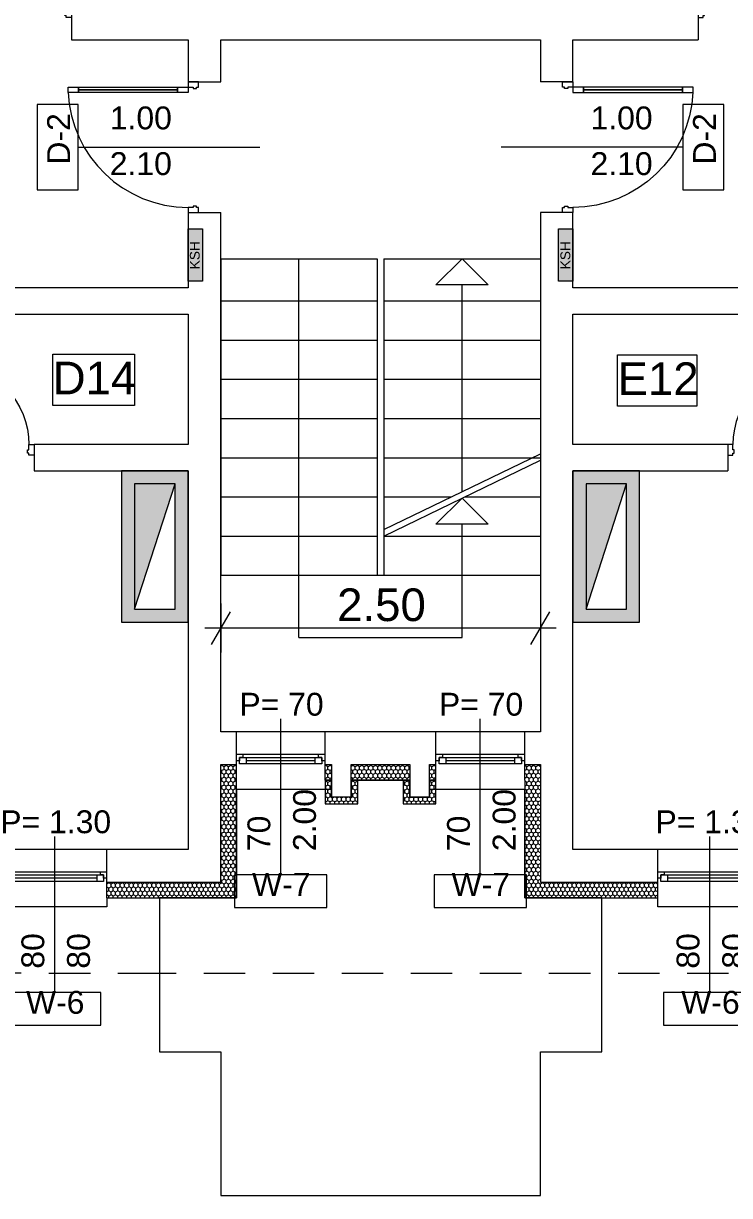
# Model space of a CAD drawing. Header units: feet. Extents: x 2796058 to 2855058, y -67651 to -26651.
# Drawn here: x 2824656 to 2830068, y -51609 to -42634 of the extents above; entities that cross this region are included whole.
import ezdxf
from ezdxf.enums import TextEntityAlignment as Align

# ---------------------------------------------------------------- set-up
doc = ezdxf.new("R2010")
doc.units = ezdxf.units.FT
doc.header["$MEASUREMENT"] = 0
doc.linetypes.add('Long Dashed', pattern=[529.166651, 317.499995, -211.666656])
for name, color, linetype in [('0_muret e jashtme', 7, 'Continuous'), ('Dimensioning - General', 7, 'Continuous'), ('Shell - Roof', 7, 'Continuous')]:
    doc.layers.add(name, color=color, linetype=linetype)
for name, color, linetype, lineweight in [('0_muret e jashtme_Pen_No__1', 7, 'Continuous', 0), ('ARCHICAD Door Markers_Pen_No__60', 230, 'Continuous', 0), ('ARCHICAD Doors_Pen_No__1', 7, 'Continuous', 0), ('ARCHICAD Doors_Pen_No__60', 230, 'Continuous', 0), ('ARCHICAD Window Markers_Pen_No__20', 1, 'Continuous', 0), ('ARCHICAD Windows_Pen_No__20', 1, 'Continuous', 0), ('Dimensioning - General_Pen_No__1', 7, 'Continuous', 0), ('Shell - Roof_Pen_No__1', 7, 'Continuous', 0), ('Shell - Roof_Pen_No__21', 7, 'Continuous', 0), ('Structural - Bearing_Pen_No__1', 7, 'Continuous', 0), ('Text blocks_Pen_No__1', 7, 'Continuous', 0), ('Text blocks_Pen_No__2', 8, 'Continuous', 0)]:
    doc.layers.add(name, color=color, linetype=linetype, lineweight=lineweight)
for name, color, linetype, lineweight, true_color in [('0_muret e jashtme_Pen_No__14', 7, 'Continuous', 0, 0xbd8b17), ('Structural - Bearing_Pen_No__65', 7, 'Continuous', 0, 0x80c2ff), ('Structural - Bearing_Pen_No__82', 7, 'Continuous', 0, 0xaaaaaa)]:
    doc.layers.add(name, color=color, linetype=linetype, lineweight=lineweight, true_color=true_color)
doc.styles.add('GENERATED_STYLE_1', font='arial.ttf')
doc.dimstyles.new('GENERATED_STYLE__2', dxfattribs={"dimtxt": 250, "dimasz": 190, "dimexe": 0.18, "dimexo": 3, "dimgap": 0.09, "dimtad": 1, "dimtih": 1, "dimtoh": 1, "dimlfac": 0.001, "dimzin": 0, "dimdsep": 46, "dimtxsty": 'GENERATED_STYLE_1', "dimblk": 'ARROWHEAD_2', "dimblk1": 'ARROWHEAD_2', "dimblk2": 'ARROWHEAD_2', "dimcen": 0.09, "dimclrd": 7, "dimclre": 7, "dimclrt": 7, "dimadec": 0, "dimazin": 0, "dimtfac": 1, "dimtdec": 4, "dimtmove": 0, "dimatfit": 3, "dimfxl": 1, "dimtolj": 1, "dimtzin": 0, "dimarcsym": 0})
pattern_1 = [(90, (2247653.822, -76424.967), (-34.6410162, 0), [20, -40]), (90, (2247636.502, -76394.967), (-34.6410162, 0), [20, -40]), (150, (2247653.822, -76404.967), (17.320508, 30), [20, -40]), (150, (2247619.18, -76404.967), (17.320508, 30), [20, -40]), (210, (2247653.822, -76424.967), (-17.320508, 30), [20, -40]), (210, (2247619.18, -76424.967), (-17.320508, 30), [20, -40])]

# ---------------------------------------------------------------- blocks, each defined once
blk = doc.blocks.new('Window 22')
at = {"layer": 'ARCHICAD Windows_Pen_No__20', "color": 1, "linetype": 'Continuous', "lineweight": 0}
for p, q in [((-400, 150), (-400, 220)), ((-400, 220), (400, 220)), ((400, 220), (400, 150)), ((-400, 150), (-400, 30)), ((400, 150), (400, 30)), ((-400, 30), (-400, 0)), ((-400, 0), (-375, 0)), ((-400, 0), (-400, -50)), ((-400, 0), (-400, -50)), ((-375, 25), (-325, 25)), ((-375, -25), (-375, 25)), ((-375, 0), (-375, -25)), ((-325, 25), (325, 25)), ((-325, 25), (-325, -25)), ((-325, 25), (325, 25)), ((-325, 0), (325, 0)), ((325, -25), (325, 25)), ((325, 25), (375, 25)), ((375, 25), (375, -25)), ((375, -25), (375, 0)), ((375, 0), (400, 0)), ((400, 30), (400, 0)), ((400, 0), (400, -50)), ((400, 0), (400, -50)), ((-350, -50), (-400, -50)), ((-400, -50), (-400, -220)), ((-375, -25), (-350, -25)), ((-325, -25), (-375, -25)), ((-350, -25), (-350, -50)), ((350, -50), (-350, -50)), ((325, -25), (-325, -25)), ((375, -25), (325, -25)), ((350, -50), (350, -25)), ((350, -25), (375, -25)), ((400, -50), (350, -50)), ((400, -50), (400, -220)), ((-400, -220), (400, -220))]:
    blk.add_line(p, q, dxfattribs=at)
blk = doc.blocks.new('W Marker 22')
at = {"layer": 'ARCHICAD Window Markers_Pen_No__20', "color": 1, "linetype": 'Continuous', "lineweight": 0}
for p, q in [((354.4, 975), (-354.4, 975)), ((-354.4, 975), (-354.4, 725)), ((354.4, 725), (354.4, 975)), ((-354.4, 725), (354.4, 725)), ((0, 725), (0, -470))]:
    blk.add_line(p, q, dxfattribs=at)
at = {"layer": 'ARCHICAD Window Markers_Pen_No__20', "color": 1, "lineweight": 0, "style": 'GENERATED_STYLE_1'}
for tag, rotation, p in [('AC_MarkerText_1', 180, (220, 1054.6)), ('AC_MarkerText_2_0', 270, (-322.5, 657.1)), ('AC_MarkerText_2_1', 270, (27.5, 657.1)), ('AC_MarkerText_4', 180, (416.8, -328))]:
    blk.add_attdef(tag, text='', height=175, rotation=rotation, dxfattribs=at).set_placement(p, align=Align.BOTTOM_LEFT)
blk = doc.blocks.new('Wall_7', base_point=(2834918.2, -48958.5))
at = {"layer": '0_muret e jashtme_Pen_No__14', "linetype": 'Continuous', "lineweight": 0, "true_color": 0xbd8b17}
h = blk.add_hatch(dxfattribs=at)
h.set_pattern_fill('STYROFOAM_SM_INSULATION', color=42, style=0, pattern_type=2)
h.set_pattern_definition(pattern_1)
h.paths.add_polyline_path([(2828618.2, -49208.5), (2828498.2, -49328.5), (2829517.4, -49328.5), (2829517.4, -49208.5)])
at = {"layer": '0_muret e jashtme_Pen_No__1', "color": 7, "linetype": 'Continuous', "lineweight": 0}
for p, q in [((2829517.4, -49128.5), (2829517.4, -48958.5)), ((2829517.4, -49178.5), (2829517.4, -49128.5)), ((2829517.4, -49208.5), (2829517.4, -49178.5)), ((2828618.2, -49208.5), (2829517.4, -49208.5)), ((2829517.4, -49328.5), (2829517.4, -49208.5))]:
    blk.add_line(p, q, dxfattribs=at)
at = {"layer": '0_muret e jashtme_Pen_No__1', "color": 7, "linetype": 'Continuous', "lineweight": 0, "flags": 128}
for points in [[(2829517.4, -48958.5), (2828868.2, -48958.5)], [(2828498.2, -49328.5), (2829517.4, -49328.5)]]:
    blk.add_lwpolyline(points, dxfattribs=at)
at = {"layer": 'ARCHICAD Window Markers_Pen_No__20', "color": 1, "linetype": 'Continuous', "lineweight": 0}
ref = blk.add_blockref('W Marker 22', (2829917.4, -49328.5), dxfattribs=dict(at, rotation=180))
ref.add_attrib('AC_MarkerText_1', 'W-6', dxfattribs={"color": 1, "lineweight": 0, "height": 175, "rotation": 360, "style": 'GENERATED_STYLE_1'}).set_placement((2829697.4, -50268.9), align=Align.BOTTOM_LEFT)
ref.add_attrib('AC_MarkerText_2', '80', dxfattribs={"color": 1, "lineweight": 0, "height": 175, "rotation": 90, "style": 'GENERATED_STYLE_1'}).set_placement((2830239.9, -49871.4), align=Align.BOTTOM_LEFT)
ref.add_attrib('AC_MarkerText_2_1', '80', dxfattribs={"color": 1, "lineweight": 0, "height": 175, "rotation": 90, "style": 'GENERATED_STYLE_1'}).set_placement((2829889.9, -49871.4), align=Align.BOTTOM_LEFT)
ref.add_attrib('AC_MarkerText_4', 'P= 1.30', dxfattribs={"color": 1, "lineweight": 0, "height": 175, "rotation": 360, "style": 'GENERATED_STYLE_1'}).set_placement((2829500.6, -48886.5), align=Align.BOTTOM_LEFT)
at = {"layer": 'ARCHICAD Windows_Pen_No__20', "color": 1, "linetype": 'Continuous', "lineweight": 0, "zscale": 1000, "rotation": 180}
blk.add_blockref('Window 22', (2829917.4, -49178.5), dxfattribs=at)
blk = doc.blocks.new('Storefront 22')
at = {"layer": 'ARCHICAD Doors_Pen_No__1', "color": 7, "linetype": 'Continuous', "lineweight": 0}
for p, q in [((370, 740), (370, 820)), ((370, 820), (410, 820)), ((410, 820), (410, 740)), ((370, 740), (390, 740)), ((370, 80), (370, 740)), ((410, 740), (370, 740)), ((390, 740), (410, 740)), ((390, 80), (390, 740)), ((390, 740), (390, 80)), ((390, 740), (390, 80)), ((410, 740), (410, 80)), ((-450, 0), (-450, -80)), ((-410, 0), (-450, 0)), ((-450, 0), (-450, -80)), ((-450, 0), (-450, -80)), ((-410, -40), (-410, 0)), ((390, 80), (370, 80)), ((370, 0), (370, 80)), ((370, 80), (410, 80)), ((410, 0), (370, 0)), ((410, 80), (390, 80)), ((410, 80), (410, 0)), ((410, 0), (410, -40)), ((450, 0), (410, 0)), ((450, -80), (450, 0)), ((450, 0), (450, -80)), ((450, 0), (450, -80)), ((-450, -80), (-410, -80)), ((-450, -80), (-450, -250)), ((-400, -40), (-410, -40)), ((-410, -80), (-410, -65.4)), ((-410, -65.4), (-400, -65.4)), ((-400, -65.4), (-400, -40)), ((410, -40), (400, -40)), ((400, -40), (400, -65.4)), ((400, -65.4), (410, -65.4)), ((410, -65.4), (410, -80)), ((410, -80), (450, -80)), ((450, -80), (450, -250))]:
    blk.add_line(p, q, dxfattribs=at)
blk.add_arc((410, 0), 820, 92.79603, 180, dxfattribs=at)
blk = doc.blocks.new('Wall_11', base_point=(2834918.2, -42508.5))
at = {"layer": '0_muret e jashtme_Pen_No__1', "color": 7, "linetype": 'Continuous', "lineweight": 0}
for p, q in [((2825024, -42588.5), (2825024, -42758.5)), ((2829827, -42588.5), (2829827, -42758.5))]:
    blk.add_line(p, q, dxfattribs=at)
at = {"layer": '0_muret e jashtme_Pen_No__1', "color": 7, "linetype": 'Continuous', "lineweight": 0, "flags": 128}
for points in [[(2825024, -42758.5), (2825918.2, -42758.5)], [(2826168.2, -42758.5), (2828618.2, -42758.5)], [(2828868.2, -42758.5), (2829827, -42758.5)]]:
    blk.add_lwpolyline(points, dxfattribs=at)
at = {"layer": 'ARCHICAD Doors_Pen_No__1', "color": 7, "linetype": 'Continuous', "lineweight": 0, "xscale": -1, "zscale": 1000}
blk.add_blockref('Storefront 22', (2824574, -42508.5), dxfattribs=at)
at = {"layer": 'ARCHICAD Doors_Pen_No__1', "color": 7, "linetype": 'Continuous', "lineweight": 0, "zscale": 1000}
blk.add_blockref('Storefront 22', (2830277, -42508.5), dxfattribs=at)
blk = doc.blocks.new('Window 22_5')
at = {"layer": 'ARCHICAD Windows_Pen_No__20', "color": 1, "linetype": 'Continuous', "lineweight": 0}
for p, q in [((-340.4, 150), (-340.4, 220)), ((-340.4, 220), (340.4, 220)), ((340.4, 220), (340.4, 150)), ((-340.4, 150), (-340.4, 30)), ((340.4, 150), (340.4, 30)), ((-340.4, 30), (-340.4, 0)), ((-340.4, 0), (-315.4, 0)), ((-340.4, 0), (-340.4, -50)), ((-340.4, 0), (-340.4, -50)), ((-315.4, 25), (-265.4, 25)), ((-315.4, -25), (-315.4, 25)), ((-315.4, 0), (-315.4, -25)), ((-265.4, 25), (265.4, 25)), ((-265.4, 25), (-265.4, -25)), ((-265.4, 25), (265.4, 25)), ((-265.4, 0), (265.4, 0)), ((265.4, -25), (265.4, 25)), ((265.4, 25), (315.4, 25)), ((315.4, 25), (315.4, -25)), ((315.4, -25), (315.4, 0)), ((315.4, 0), (340.4, 0)), ((340.4, 30), (340.4, 0)), ((340.4, 0), (340.4, -50)), ((340.4, 0), (340.4, -50)), ((-290.4, -50), (-340.4, -50)), ((-340.4, -50), (-340.4, -220)), ((-315.4, -25), (-290.4, -25)), ((-265.4, -25), (-315.4, -25)), ((-290.4, -25), (-290.4, -50)), ((290.4, -50), (-290.4, -50)), ((265.4, -25), (-265.4, -25)), ((315.4, -25), (265.4, -25)), ((290.4, -50), (290.4, -25)), ((290.4, -25), (315.4, -25)), ((340.4, -50), (290.4, -50)), ((340.4, -50), (340.4, -220)), ((-340.4, -220), (340.4, -220))]:
    blk.add_line(p, q, dxfattribs=at)
blk = doc.blocks.new('W Marker 22_2')
at = {"layer": 'ARCHICAD Window Markers_Pen_No__20', "color": 1, "linetype": 'Continuous', "lineweight": 0}
for p, q in [((0, -1095), (0, 100)), ((-354.4, -1095), (-354.4, -1345)), ((354.4, -1095), (-354.4, -1095)), ((354.4, -1345), (354.4, -1095)), ((-354.4, -1345), (354.4, -1345))]:
    blk.add_line(p, q, dxfattribs=at)
at = {"layer": 'ARCHICAD Window Markers_Pen_No__20', "color": 1, "lineweight": 0, "style": 'GENERATED_STYLE_1'}
for tag, p in [('AC_MarkerText_2_1', (-27.5, -912.9)), ('AC_MarkerText_2_0', (322.5, -912.9))]:
    blk.add_attdef(tag, text='', height=175, rotation=90, dxfattribs=at).set_placement(p, align=Align.BOTTOM_LEFT)
for tag, p in [('AC_MarkerText_4', (-416.8, 72)), ('AC_MarkerText_1', (-220, -1310.4))]:
    blk.add_attdef(tag, text='', height=175, dxfattribs=at).set_placement(p, align=Align.BOTTOM_LEFT)
blk = doc.blocks.new('Window 22_6')
at = {"layer": 'ARCHICAD Windows_Pen_No__20', "color": 1, "linetype": 'Continuous', "lineweight": 0}
for p, q in [((-340, 150), (-340, 220)), ((-340, 220), (340, 220)), ((340, 220), (340, 150)), ((-340, 150), (-340, 30)), ((340, 150), (340, 30)), ((-340, 30), (-340, 0)), ((-340, 0), (-315, 0)), ((-340, 0), (-340, -50)), ((-340, 0), (-340, -50)), ((-315, 25), (-265, 25)), ((-315, -25), (-315, 25)), ((-315, 0), (-315, -25)), ((-265, 25), (265, 25)), ((-265, 25), (-265, -25)), ((-265, 25), (265, 25)), ((-265, 0), (265, 0)), ((265, -25), (265, 25)), ((265, 25), (315, 25)), ((315, 25), (315, -25)), ((315, -25), (315, 0)), ((315, 0), (340, 0)), ((340, 30), (340, 0)), ((340, 0), (340, -50)), ((340, 0), (340, -50)), ((-290, -50), (-340, -50)), ((-340, -50), (-340, -220)), ((-315, -25), (-290, -25)), ((-265, -25), (-315, -25)), ((-290, -25), (-290, -50)), ((290, -50), (-290, -50)), ((265, -25), (-265, -25)), ((315, -25), (265, -25)), ((290, -50), (290, -25)), ((290, -25), (315, -25)), ((340, -50), (290, -50)), ((340, -50), (340, -220)), ((-340, -220), (340, -220))]:
    blk.add_line(p, q, dxfattribs=at)
blk = doc.blocks.new('Wall_12', base_point=(2825918.2, -48058.5))
at = {"layer": '0_muret e jashtme_Pen_No__14', "linetype": 'Continuous', "lineweight": 0, "true_color": 0xbd8b17}
h = blk.add_hatch(dxfattribs=at)
h.set_pattern_fill('STYROFOAM_SM_INSULATION', color=42, style=0, pattern_type=2)
h.set_pattern_definition(pattern_1)
h.paths.add_polyline_path([(2826168.2, -48308.5), (2826288.2, -48428.5), (2826288.2, -48308.5)])
h = blk.add_hatch(dxfattribs=at)
h.set_pattern_fill('STYROFOAM_SM_INSULATION', color=42, style=0, pattern_type=2)
h.set_pattern_definition(pattern_1)
h.paths.add_polyline_path([(2826968.2, -48308.5), (2826968.2, -48428.5), (2827018.2, -48428.5), (2827018.2, -48308.5)])
h = blk.add_hatch(dxfattribs=at)
h.set_pattern_fill('STYROFOAM_SM_INSULATION', color=42, style=0, pattern_type=2)
h.set_pattern_definition(pattern_1)
h.paths.add_polyline_path([(2827617.3, -48308.5), (2827168.2, -48308.5), (2827168.2, -48428.5), (2827617.3, -48428.5)])
h = blk.add_hatch(dxfattribs=at)
h.set_pattern_fill('STYROFOAM_SM_INSULATION', color=42, style=0, pattern_type=2)
h.set_pattern_definition(pattern_1)
h.paths.add_polyline_path([(2827817.3, -48308.5), (2827767.3, -48308.5), (2827767.3, -48428.5), (2827817.3, -48428.5)])
h = blk.add_hatch(dxfattribs=at)
h.set_pattern_fill('STYROFOAM_SM_INSULATION', color=42, style=0, pattern_type=2)
h.set_pattern_definition(pattern_1)
h.paths.add_polyline_path([(2828618.2, -48308.5), (2828498.2, -48308.5), (2828498.2, -48428.5)])
at = {"layer": '0_muret e jashtme_Pen_No__1', "color": 7, "linetype": 'Continuous', "lineweight": 0}
for p, q in [((2826288.2, -48228.5), (2826288.2, -48058.5)), ((2826968.2, -48228.5), (2826968.2, -48058.5)), ((2827817.3, -48228.5), (2827817.3, -48058.5)), ((2828498.2, -48228.5), (2828498.2, -48058.5)), ((2826288.2, -48278.5), (2826288.2, -48228.5)), ((2826288.2, -48308.5), (2826288.2, -48278.5)), ((2826968.2, -48278.5), (2826968.2, -48228.5)), ((2826968.2, -48308.5), (2826968.2, -48278.5)), ((2827817.3, -48278.5), (2827817.3, -48228.5)), ((2827817.3, -48308.5), (2827817.3, -48278.5)), ((2828498.2, -48278.5), (2828498.2, -48228.5)), ((2828498.2, -48308.5), (2828498.2, -48278.5)), ((2826168.2, -48308.5), (2826288.2, -48308.5)), ((2826288.2, -48428.5), (2826288.2, -48308.5)), ((2826968.2, -48308.5), (2827018.2, -48308.5)), ((2826968.2, -48428.5), (2826968.2, -48308.5)), ((2827018.2, -48308.5), (2827018.2, -48428.5)), ((2827168.2, -48428.5), (2827168.2, -48308.5)), ((2827168.2, -48308.5), (2827617.3, -48308.5)), ((2827617.3, -48308.5), (2827617.3, -48428.5)), ((2827767.3, -48428.5), (2827767.3, -48308.5)), ((2827767.3, -48308.5), (2827817.3, -48308.5)), ((2827817.3, -48428.5), (2827817.3, -48308.5)), ((2828498.2, -48308.5), (2828618.2, -48308.5)), ((2828498.2, -48428.5), (2828498.2, -48308.5))]:
    blk.add_line(p, q, dxfattribs=at)
at = {"layer": '0_muret e jashtme_Pen_No__1', "color": 7, "linetype": 'Continuous', "lineweight": 0, "flags": 128}
for points in [[(2826288.2, -48058.5), (2826168.2, -48058.5)], [(2827817.3, -48058.5), (2826968.2, -48058.5)], [(2828618.2, -48058.5), (2828498.2, -48058.5)], [(2826968.2, -48428.5), (2827018.2, -48428.5)], [(2827168.2, -48428.5), (2827617.3, -48428.5)], [(2827767.3, -48428.5), (2827817.3, -48428.5)]]:
    blk.add_lwpolyline(points, dxfattribs=at)
at = {"layer": 'ARCHICAD Window Markers_Pen_No__20', "color": 1, "linetype": 'Continuous', "lineweight": 0}
ref = blk.add_blockref('W Marker 22_2', (2826628.2, -48058.5), dxfattribs=at)
ref.add_attrib('iDimensionToShow', '2.00', dxfattribs={"color": 1, "lineweight": 0, "height": 175, "rotation": 90, "style": 'GENERATED_STYLE_1'}).set_placement((2826950.7, -48971.4), align=Align.BOTTOM_LEFT)
ref.add_attrib('AC_MarkerText_1', 'W-7', dxfattribs={"color": 1, "lineweight": 0, "height": 175, "style": 'GENERATED_STYLE_1'}).set_placement((2826408.2, -49366), align=Align.BOTTOM_LEFT)
ref.add_attrib('AC_MarkerText_2', '70', dxfattribs={"color": 1, "lineweight": 0, "height": 175, "rotation": 90, "style": 'GENERATED_STYLE_1'}).set_placement((2826600.7, -48971.4), align=Align.BOTTOM_LEFT)
ref.add_attrib('AC_MarkerText_4', 'P= 70', dxfattribs={"color": 1, "lineweight": 0, "height": 175, "style": 'GENERATED_STYLE_1'}).set_placement((2826311.4, -47986.4), align=Align.BOTTOM_LEFT)
ref = blk.add_blockref('W Marker 22_2', (2828157.8, -48058.5), dxfattribs=at)
ref.add_attrib('iDimensionToShow', '2.00', dxfattribs={"color": 1, "lineweight": 0, "height": 175, "rotation": 90, "style": 'GENERATED_STYLE_1'}).set_placement((2828480.3, -48971.4), align=Align.BOTTOM_LEFT)
ref.add_attrib('AC_MarkerText_1', 'W-7', dxfattribs={"color": 1, "lineweight": 0, "height": 175, "style": 'GENERATED_STYLE_1'}).set_placement((2827937.8, -49366), align=Align.BOTTOM_LEFT)
ref.add_attrib('AC_MarkerText_2', '70', dxfattribs={"color": 1, "lineweight": 0, "height": 175, "rotation": 90, "style": 'GENERATED_STYLE_1'}).set_placement((2828130.3, -48971.4), align=Align.BOTTOM_LEFT)
ref.add_attrib('AC_MarkerText_4', 'P= 70', dxfattribs={"color": 1, "lineweight": 0, "height": 175, "style": 'GENERATED_STYLE_1'}).set_placement((2827840.9, -47986.4), align=Align.BOTTOM_LEFT)
at = {"layer": 'ARCHICAD Windows_Pen_No__20', "color": 1, "linetype": 'Continuous', "lineweight": 0, "zscale": 1000, "rotation": 180}
for name, p in [('Window 22_6', (2826628.2, -48278.5)), ('Window 22_5', (2828157.8, -48278.5))]:
    blk.add_blockref(name, p, dxfattribs=at)
blk = doc.blocks.new('Wall_13', base_point=(2828868.2, -48958.5))
at = {"layer": '0_muret e jashtme_Pen_No__14', "linetype": 'Continuous', "lineweight": 0, "true_color": 0xbd8b17}
h = blk.add_hatch(dxfattribs=at)
h.set_pattern_fill('STYROFOAM_SM_INSULATION', color=42, style=0, pattern_type=2)
h.set_pattern_definition(pattern_1)
h.paths.add_polyline_path([(2828498.2, -48428.5), (2828498.2, -49328.5), (2828618.2, -49208.5), (2828618.2, -48308.5)])
at = {"layer": '0_muret e jashtme_Pen_No__1', "color": 7, "linetype": 'Continuous', "lineweight": 0}
blk.add_line((2828618.2, -48308.5), (2828618.2, -49208.5), dxfattribs=at)
at = {"layer": '0_muret e jashtme_Pen_No__1', "color": 7, "linetype": 'Continuous', "lineweight": 0, "flags": 128}
for points in [[(2828868.2, -48958.5), (2828868.2, -48058.5)], [(2828498.2, -48428.5), (2828498.2, -49328.5)]]:
    blk.add_lwpolyline(points, dxfattribs=at)
blk = doc.blocks.new('Wall_14', base_point=(2825918.2, -48958.5))
at = {"layer": '0_muret e jashtme_Pen_No__14', "linetype": 'Continuous', "lineweight": 0, "true_color": 0xbd8b17}
h = blk.add_hatch(dxfattribs=at)
h.set_pattern_fill('STYROFOAM_SM_INSULATION', color=42, style=0, pattern_type=2)
h.set_pattern_definition(pattern_1)
h.paths.add_polyline_path([(2826288.2, -49328.5), (2826288.2, -48428.5), (2826168.2, -48308.5), (2826168.2, -49208.5)])
at = {"layer": '0_muret e jashtme_Pen_No__1', "color": 7, "linetype": 'Continuous', "lineweight": 0}
blk.add_line((2826168.2, -49208.5), (2826168.2, -48308.5), dxfattribs=at)
at = {"layer": '0_muret e jashtme_Pen_No__1', "color": 7, "linetype": 'Continuous', "lineweight": 0, "flags": 128}
for points in [[(2825918.2, -48058.5), (2825918.2, -48958.5)], [(2826288.2, -49328.5), (2826288.2, -48428.5)]]:
    blk.add_lwpolyline(points, dxfattribs=at)
blk = doc.blocks.new('Wall_18', base_point=(2825918.2, -48958.5))
at = {"layer": '0_muret e jashtme_Pen_No__14', "linetype": 'Continuous', "lineweight": 0, "true_color": 0xbd8b17}
h = blk.add_hatch(dxfattribs=at)
h.set_pattern_fill('STYROFOAM_SM_INSULATION', color=42, style=0, pattern_type=2)
h.set_pattern_definition(pattern_1)
h.paths.add_polyline_path([(2826168.2, -49208.5), (2825295.8, -49208.5), (2825295.8, -49328.5), (2826288.2, -49328.5)])
at = {"layer": '0_muret e jashtme_Pen_No__1', "color": 7, "linetype": 'Continuous', "lineweight": 0}
for p, q in [((2825295.8, -49128.5), (2825295.8, -48958.5)), ((2825295.8, -49178.5), (2825295.8, -49128.5)), ((2825295.8, -49208.5), (2825295.8, -49178.5)), ((2825295.8, -49208.5), (2826168.2, -49208.5)), ((2825295.8, -49328.5), (2825295.8, -49208.5))]:
    blk.add_line(p, q, dxfattribs=at)
at = {"layer": '0_muret e jashtme_Pen_No__1', "color": 7, "linetype": 'Continuous', "lineweight": 0, "flags": 128}
for points in [[(2825918.2, -48958.5), (2825295.8, -48958.5)], [(2825295.8, -49328.5), (2826288.2, -49328.5)]]:
    blk.add_lwpolyline(points, dxfattribs=at)
at = {"layer": 'ARCHICAD Window Markers_Pen_No__20', "color": 1, "linetype": 'Continuous', "lineweight": 0}
ref = blk.add_blockref('W Marker 22', (2824895.8, -49328.5), dxfattribs=dict(at, rotation=180))
ref.add_attrib('AC_MarkerText_1', 'W-6', dxfattribs={"color": 1, "lineweight": 0, "height": 175, "rotation": 360, "style": 'GENERATED_STYLE_1'}).set_placement((2824675.8, -50268.9), align=Align.BOTTOM_LEFT)
ref.add_attrib('AC_MarkerText_2', '80', dxfattribs={"color": 1, "lineweight": 0, "height": 175, "rotation": 90, "style": 'GENERATED_STYLE_1'}).set_placement((2825218.3, -49871.4), align=Align.BOTTOM_LEFT)
ref.add_attrib('AC_MarkerText_2_1', '80', dxfattribs={"color": 1, "lineweight": 0, "height": 175, "rotation": 90, "style": 'GENERATED_STYLE_1'}).set_placement((2824868.3, -49871.4), align=Align.BOTTOM_LEFT)
ref.add_attrib('AC_MarkerText_4', 'P= 1.30', dxfattribs={"color": 1, "lineweight": 0, "height": 175, "rotation": 360, "style": 'GENERATED_STYLE_1'}).set_placement((2824479, -48886.5), align=Align.BOTTOM_LEFT)
at = {"layer": 'ARCHICAD Windows_Pen_No__20', "color": 1, "linetype": 'Continuous', "lineweight": 0, "zscale": 1000, "rotation": 180}
blk.add_blockref('Window 22', (2824895.8, -49178.5), dxfattribs=at)
blk = doc.blocks.new('Storefront 22_2')
at = {"layer": 'ARCHICAD Doors_Pen_No__60', "color": 230, "linetype": 'Continuous', "lineweight": 0}
for p, q in [((420, 840), (420, 920)), ((420, 920), (460, 920)), ((460, 920), (460, 840)), ((420, 840), (440, 840)), ((420, 80), (420, 840)), ((460, 840), (420, 840)), ((440, 840), (460, 840)), ((440, 80), (440, 840)), ((440, 840), (440, 80)), ((440, 840), (440, 80)), ((460, 840), (460, 80)), ((-500, 0), (-500, -80)), ((-460, 0), (-500, 0)), ((-500, 0), (-500, -80)), ((-500, 0), (-500, -80)), ((-460, -40), (-460, 0)), ((440, 80), (420, 80)), ((420, 0), (420, 80)), ((420, 80), (460, 80)), ((460, 0), (420, 0)), ((460, 80), (440, 80)), ((460, 80), (460, 0)), ((460, 0), (460, -40)), ((500, 0), (460, 0)), ((500, -80), (500, 0)), ((500, 0), (500, -80)), ((500, 0), (500, -80)), ((-500, -80), (-460, -80)), ((-500, -80), (-500, -250)), ((-450, -40), (-460, -40)), ((-460, -80), (-460, -65.4)), ((-460, -65.4), (-450, -65.4)), ((-450, -65.4), (-450, -40)), ((460, -40), (450, -40)), ((450, -40), (450, -65.4)), ((450, -65.4), (460, -65.4)), ((460, -65.4), (460, -80)), ((460, -80), (500, -80)), ((500, -80), (500, -250))]:
    blk.add_line(p, q, dxfattribs=at)
blk.add_arc((460, 0), 920, 92.49191, 180, dxfattribs=at)
blk = doc.blocks.new('D Marker 22_2')
at = {"layer": 'ARCHICAD Door Markers_Pen_No__60', "color": 230, "linetype": 'Continuous', "lineweight": 0}
for p, q in [((0, -1092.9), (0, 300)), ((-327.2, -1092.9), (-327.2, -1407.1)), ((327.2, -1092.9), (-327.2, -1092.9)), ((327.2, -1407.1), (327.2, -1092.9)), ((-327.2, -1407.1), (327.2, -1407.1))]:
    blk.add_line(p, q, dxfattribs=at)
at = {"layer": 'ARCHICAD Door Markers_Pen_No__60', "color": 230, "lineweight": 0, "style": 'GENERATED_STYLE_1'}
for tag, rotation, p in [('AC_MarkerText_3', 270, (-322.5, -327.3)), ('A', 270, (27.5, -327.3)), ('AC_MarkerText_1', 180, (192.8, -1042.5))]:
    blk.add_attdef(tag, text='', height=175, rotation=rotation, dxfattribs=at).set_placement(p, align=Align.BOTTOM_LEFT)
blk = doc.blocks.new('Wall_20', base_point=(2828868.2, -48058.5))
at = {"layer": '0_muret e jashtme_Pen_No__1', "color": 7, "linetype": 'Continuous', "lineweight": 0}
for p, q in [((2828788.2, -43081.6), (2828618.2, -43081.6)), ((2828868.2, -43081.6), (2828788.2, -43081.6)), ((2828788.2, -44081.6), (2828618.2, -44081.6)), ((2828868.2, -44081.6), (2828788.2, -44081.6))]:
    blk.add_line(p, q, dxfattribs=at)
at = {"layer": '0_muret e jashtme_Pen_No__1', "color": 7, "linetype": 'Continuous', "lineweight": 0, "flags": 128}
for points in [[(2828618.2, -42758.5), (2828618.2, -43081.6)], [(2828868.2, -43081.6), (2828868.2, -42758.5)], [(2828618.2, -44081.6), (2828618.2, -48058.5)], [(2828868.2, -44658.5), (2828868.2, -44081.6)], [(2828868.2, -45858.5), (2828868.2, -44858.5)], [(2828868.2, -48058.5), (2828868.2, -46058.5)]]:
    blk.add_lwpolyline(points, dxfattribs=at)
at = {"layer": 'ARCHICAD Door Markers_Pen_No__60', "color": 230, "linetype": 'Continuous', "lineweight": 0}
ref = blk.add_blockref('D Marker 22_2', (2828618.2, -43581.6), dxfattribs=dict(at, rotation=90))
ref.add_attrib('A', '1.00', dxfattribs={"color": 230, "lineweight": 0, "height": 175, "rotation": 360, "style": 'GENERATED_STYLE_1'}).set_placement((2829002.6, -43496.9), align=Align.BOTTOM_LEFT)
ref.add_attrib('AC_MarkerText_1', 'D-2', dxfattribs={"color": 230, "lineweight": 0, "height": 175, "rotation": 90, "style": 'GENERATED_STYLE_1'}).set_placement((2830015.7, -43714.4), align=Align.BOTTOM_LEFT)
ref.add_attrib('AC_MarkerText_3', '2.10', dxfattribs={"color": 230, "lineweight": 0, "height": 175, "rotation": 360, "style": 'GENERATED_STYLE_1'}).set_placement((2829002.6, -43846.9), align=Align.BOTTOM_LEFT)
at = {"layer": 'ARCHICAD Doors_Pen_No__60', "color": 230, "linetype": 'Continuous', "lineweight": 0, "xscale": -1, "zscale": 1000, "rotation": 270}
blk.add_blockref('Storefront 22_2', (2828868.2, -43581.6), dxfattribs=at)
blk = doc.blocks.new('D Marker 22_4')
at = {"layer": 'ARCHICAD Door Markers_Pen_No__60', "color": 230, "linetype": 'Continuous', "lineweight": 0}
for p, q in [((327.2, 1157.1), (-327.2, 1157.1)), ((-327.2, 1157.1), (-327.2, 842.9)), ((327.2, 842.9), (327.2, 1157.1)), ((-327.2, 842.9), (327.2, 842.9)), ((0, 842.9), (0, -550))]:
    blk.add_line(p, q, dxfattribs=at)
at = {"layer": 'ARCHICAD Door Markers_Pen_No__60', "color": 230, "lineweight": 0, "style": 'GENERATED_STYLE_1'}
blk.add_attdef('AC_MarkerText_1', text='', height=175, dxfattribs=at).set_placement((-192.8, 912.5), align=Align.BOTTOM_LEFT)
for tag, p in [('AC_MarkerText_3', (-322.5, 657.1)), ('A', (27.5, 657.1))]:
    blk.add_attdef(tag, text='', height=175, rotation=270, dxfattribs=at).set_placement(p, align=Align.BOTTOM_LEFT)
blk = doc.blocks.new('Wall_21', base_point=(2825918.2, -48058.5))
at = {"layer": '0_muret e jashtme_Pen_No__1', "color": 7, "linetype": 'Continuous', "lineweight": 0}
for p, q in [((2825918.2, -43081.6), (2825998.2, -43081.6)), ((2825998.2, -43081.6), (2826168.2, -43081.6)), ((2825918.2, -44081.6), (2825998.2, -44081.6)), ((2825998.2, -44081.6), (2826168.2, -44081.6))]:
    blk.add_line(p, q, dxfattribs=at)
at = {"layer": '0_muret e jashtme_Pen_No__1', "color": 7, "linetype": 'Continuous', "lineweight": 0, "flags": 128}
for points in [[(2825918.2, -42758.5), (2825918.2, -43081.6)], [(2826168.2, -43081.6), (2826168.2, -42758.5)], [(2825918.2, -44081.6), (2825918.2, -44658.5)], [(2826168.2, -48058.5), (2826168.2, -44081.6)], [(2825918.2, -44858.5), (2825918.2, -45858.5)], [(2825918.2, -46058.5), (2825918.2, -48058.5)]]:
    blk.add_lwpolyline(points, dxfattribs=at)
at = {"layer": 'ARCHICAD Door Markers_Pen_No__60', "color": 230, "linetype": 'Continuous', "lineweight": 0}
ref = blk.add_blockref('D Marker 22_4', (2825918.2, -43581.6), dxfattribs=dict(at, rotation=90))
ref.add_attrib('A', '1.00', dxfattribs={"color": 230, "lineweight": 0, "height": 175, "rotation": 360, "style": 'GENERATED_STYLE_1'}).set_placement((2825318.2, -43496.9), align=Align.BOTTOM_LEFT)
ref.add_attrib('AC_MarkerText_1', 'D-2', dxfattribs={"color": 230, "lineweight": 0, "height": 175, "rotation": 90, "style": 'GENERATED_STYLE_1'}).set_placement((2825065.7, -43714.4), align=Align.BOTTOM_LEFT)
ref.add_attrib('AC_MarkerText_3', '2.10', dxfattribs={"color": 230, "lineweight": 0, "height": 175, "rotation": 360, "style": 'GENERATED_STYLE_1'}).set_placement((2825318.2, -43846.9), align=Align.BOTTOM_LEFT)
at = {"layer": 'ARCHICAD Doors_Pen_No__60', "color": 230, "linetype": 'Continuous', "lineweight": 0, "zscale": 1000, "rotation": 90}
blk.add_blockref('Storefront 22_2', (2825918.2, -43581.6), dxfattribs=at)
blk = doc.blocks.new('Wall_26', base_point=(2834918.2, -44658.5))
at = {"layer": '0_muret e jashtme_Pen_No__1', "color": 7, "linetype": 'Continuous', "lineweight": 0, "flags": 128}
for points in [[(2831250.7, -44658.5), (2828868.2, -44658.5)], [(2828868.2, -44858.5), (2830868.2, -44858.5)]]:
    blk.add_lwpolyline(points, dxfattribs=at)
blk = doc.blocks.new('Storefront 22_4')
at = {"layer": 'ARCHICAD Doors_Pen_No__1', "color": 7, "linetype": 'Continuous', "lineweight": 0}
for p, q in [((270, 540), (270, 620)), ((270, 620), (310, 620)), ((270, 540), (290, 540)), ((270, 80), (270, 540)), ((310, 540), (270, 540)), ((290, 540), (310, 540)), ((290, 80), (290, 540)), ((290, 540), (290, 80)), ((290, 540), (290, 80)), ((310, 620), (310, 540)), ((310, 540), (310, 80)), ((-350, 0), (-350, -80)), ((-310, 0), (-350, 0)), ((-350, 0), (-350, -80)), ((-350, 0), (-350, -80)), ((-310, -40), (-310, 0)), ((290, 80), (270, 80)), ((270, 0), (270, 80)), ((270, 80), (310, 80)), ((310, 0), (270, 0)), ((310, 80), (290, 80)), ((310, 80), (310, 0)), ((310, 0), (310, -40)), ((350, 0), (310, 0)), ((350, -80), (350, 0)), ((350, 0), (350, -80)), ((350, 0), (350, -80)), ((-350, -80), (-310, -80)), ((-350, -80), (-350, -200)), ((-300, -40), (-310, -40)), ((-310, -80), (-310, -65.4)), ((-310, -65.4), (-300, -65.4)), ((-300, -65.4), (-300, -40)), ((310, -40), (300, -40)), ((300, -40), (300, -65.4)), ((300, -65.4), (310, -65.4)), ((310, -65.4), (310, -80)), ((310, -80), (350, -80)), ((350, -80), (350, -200))]:
    blk.add_line(p, q, dxfattribs=at)
blk.add_arc((310, 0), 620, 93.69907, 180, dxfattribs=at)
blk = doc.blocks.new('Wall_28', base_point=(2830868.2, -45858.5))
at = {"layer": '0_muret e jashtme_Pen_No__1', "color": 7, "linetype": 'Continuous', "lineweight": 0}
for p, q in [((2830053.6, -45858.5), (2830053.6, -45938.5)), ((2830753.6, -45858.5), (2830753.6, -45938.5)), ((2830053.6, -45938.5), (2830053.6, -46058.5)), ((2830753.6, -45938.5), (2830753.6, -46058.5))]:
    blk.add_line(p, q, dxfattribs=at)
at = {"layer": '0_muret e jashtme_Pen_No__1', "color": 7, "linetype": 'Continuous', "lineweight": 0, "flags": 128}
for points in [[(2830053.6, -45858.5), (2828868.2, -45858.5)], [(2830868.2, -45858.5), (2830753.6, -45858.5)], [(2828868.2, -46058.5), (2830053.6, -46058.5)], [(2830753.6, -46058.5), (2831068.2, -46058.5)]]:
    blk.add_lwpolyline(points, dxfattribs=at)
at = {"layer": 'ARCHICAD Doors_Pen_No__1', "color": 7, "linetype": 'Continuous', "lineweight": 0, "zscale": 1000}
blk.add_blockref('Storefront 22_4', (2830403.6, -45858.5), dxfattribs=at)
blk = doc.blocks.new('Wall_30', base_point=(2819918.2, -44658.5))
at = {"layer": '0_muret e jashtme_Pen_No__1', "color": 7, "linetype": 'Continuous', "lineweight": 0, "flags": 128}
for points in [[(2825918.2, -44658.5), (2823529.6, -44658.5)], [(2823918.2, -44858.5), (2825918.2, -44858.5)]]:
    blk.add_lwpolyline(points, dxfattribs=at)
blk = doc.blocks.new('Wall_32', base_point=(2823918.2, -45858.5))
at = {"layer": '0_muret e jashtme_Pen_No__1', "color": 7, "linetype": 'Continuous', "lineweight": 0}
for p, q in [((2824038.3, -45858.5), (2824038.3, -45938.5)), ((2824738.3, -45858.5), (2824738.3, -45938.5)), ((2824038.3, -45938.5), (2824038.3, -46058.5)), ((2824738.3, -45938.5), (2824738.3, -46058.5))]:
    blk.add_line(p, q, dxfattribs=at)
at = {"layer": '0_muret e jashtme_Pen_No__1', "color": 7, "linetype": 'Continuous', "lineweight": 0, "flags": 128}
for points in [[(2824038.3, -45858.5), (2823918.2, -45858.5)], [(2825918.2, -45858.5), (2824738.3, -45858.5)], [(2823718.2, -46058.5), (2824038.3, -46058.5)], [(2824738.3, -46058.5), (2825918.2, -46058.5)]]:
    blk.add_lwpolyline(points, dxfattribs=at)
at = {"layer": 'ARCHICAD Doors_Pen_No__1', "color": 7, "linetype": 'Continuous', "lineweight": 0, "xscale": -1, "zscale": 1000}
blk.add_blockref('Storefront 22_4', (2824388.3, -45858.5), dxfattribs=at)
blk = doc.blocks.new('Wall_52', base_point=(2827767.3, -48058.5))
at = {"layer": '0_muret e jashtme_Pen_No__1', "color": 7, "linetype": 'Continuous', "lineweight": 0}
for p, q in [((2827617.3, -48308.5), (2827617.3, -48428.5)), ((2827767.3, -48428.5), (2827767.3, -48308.5))]:
    blk.add_line(p, q, dxfattribs=at)
at = {"layer": '0_muret e jashtme_Pen_No__1', "color": 7, "linetype": 'Continuous', "lineweight": 0, "flags": 128}
for points in [[(2827617.3, -48428.5), (2827617.3, -48558.5)], [(2827767.3, -48558.5), (2827767.3, -48428.5)], [(2827617.3, -48558.5), (2827767.3, -48558.5)]]:
    blk.add_lwpolyline(points, dxfattribs=at)
blk = doc.blocks.new('Wall_53', base_point=(2827018.2, -48058.5))
at = {"layer": '0_muret e jashtme_Pen_No__1', "color": 7, "linetype": 'Continuous', "lineweight": 0}
for p, q in [((2827018.2, -48308.5), (2827018.2, -48428.5)), ((2827168.2, -48428.5), (2827168.2, -48308.5))]:
    blk.add_line(p, q, dxfattribs=at)
at = {"layer": '0_muret e jashtme_Pen_No__1', "color": 7, "linetype": 'Continuous', "lineweight": 0, "flags": 128}
for points in [[(2827018.2, -48428.5), (2827018.2, -48558.5)], [(2827168.2, -48558.5), (2827168.2, -48428.5)], [(2827168.2, -48558.5), (2827018.2, -48558.5)]]:
    blk.add_lwpolyline(points, dxfattribs=at)
blk = doc.blocks.new('Line_1', base_point=(2828018.2, -47334.6))
at = {"layer": 'Shell - Roof_Pen_No__1', "color": 7, "linetype": 'Continuous', "lineweight": 0}
for p, q in [((2828018.2, -46268.5), (2827818.2, -46468.5)), ((2828018.2, -46268.5), (2828218.2, -46468.5)), ((2828218.2, -46468.5), (2827818.2, -46468.5)), ((2828018.2, -47334.6), (2828018.2, -46468.5))]:
    blk.add_line(p, q, dxfattribs=at)
blk = doc.blocks.new('Line_2', base_point=(2828018.2, -46218.5))
at = {"layer": 'Shell - Roof_Pen_No__1', "color": 7, "linetype": 'Continuous', "lineweight": 0}
for p, q in [((2828018.2, -44435.2), (2827818.2, -44635.2)), ((2828018.2, -44435.2), (2828218.2, -44635.2)), ((2828218.2, -44635.2), (2827818.2, -44635.2)), ((2828018.2, -46218.5), (2828018.2, -44635.2))]:
    blk.add_line(p, q, dxfattribs=at)
blk = doc.blocks.new('*D93', base_point=(2247653.8, -76425))
at = {"layer": 'Dimensioning - General_Pen_No__1', "color": 7, "linetype": 'Continuous', "lineweight": 0, "transparency": 16777216}
for p, q in [((2835288.2, -36745.3), (2835288.2, -37120.3)), ((2819596, -37057.8), (2819740.3, -36807.8)), ((2835216, -37057.8), (2835360.3, -36807.8)), ((2835288.2, -36932.8), (2819668.2, -36932.8)), ((2835410.4, -36932.8), (2835288.2, -36932.8))]:
    blk.add_line(p, q, dxfattribs=at)
at = {"layer": 'Dimensioning - General_Pen_No__1', "color": 7, "lineweight": 0, "transparency": 16777216, "char_height": 250, "attachment_point": 7, "style": 'GENERATED_STYLE_1'}
for s, insert in [('\\A1;10', (2819740.4, -36882.8)), ('\\A1;15.55', (2827240.5, -36882.8))]:
    blk.add_mtext(s, dxfattribs=dict(at, insert=insert))
blk = doc.blocks.new('ARROWHEAD_2')
at = {"color": 0, "linetype": 'Continuous', "lineweight": 0}
for p, q in [((-0.378, -0.655), (0.378, 0.655)), ((0, 0), (-1, 0))]:
    blk.add_line(p, q, dxfattribs=at)
blk = doc.blocks.new('*D100', base_point=(2247653.8, -76425))
at = {"layer": 'Dimensioning - General_Pen_No__1', "color": 7, "linetype": 'Continuous', "lineweight": 0, "transparency": 16777216}
for p, q in [((2826168.2, -47075.7), (2826168.2, -47450.7)), ((2828618.2, -47075.7), (2828618.2, -47450.7)), ((2826240.3, -47138.2), (2826096, -47388.2)), ((2828546, -47388.2), (2828690.3, -47138.2)), ((2826168.2, -47263.2), (2826045.9, -47263.2)), ((2828618.2, -47263.2), (2826168.2, -47263.2)), ((2828740.4, -47263.2), (2828618.2, -47263.2))]:
    blk.add_line(p, q, dxfattribs=at)
at = {"layer": 'Dimensioning - General_Pen_No__1', "color": 7, "lineweight": 0, "transparency": 16777216, "insert": (2827060.6, -47213.2), "char_height": 250, "attachment_point": 7, "style": 'GENERATED_STYLE_1'}
blk.add_mtext('\\A1;2.50', dxfattribs=at)

msp = doc.modelspace()

# ---------------------------------------------------------------- hatches: boundary and pattern name
at = {"layer": '0_muret e jashtme_Pen_No__14', "linetype": 'Continuous', "lineweight": 0, "true_color": 0xbd8b17}
h = msp.add_hatch(dxfattribs=at)
h.set_pattern_fill('STYROFOAM_SM_INSULATION', color=42, style=0, pattern_type=2)
h.set_pattern_definition(pattern_1)
h.paths.add_polyline_path([(2827168.173, -48428.549), (2827168.173, -48558.549), (2827018.173, -48558.549), (2827018.173, -48428.549), (2827000.713, -48428.549), (2826968.173, -48428.549), (2826968.173, -48498.549), (2826968.173, -48608.549), (2827218.173, -48608.549), (2827218.173, -48428.549)])
h = msp.add_hatch(dxfattribs=at)
h.set_pattern_fill('STYROFOAM_SM_INSULATION', color=42, style=0, pattern_type=2)
h.set_pattern_definition(pattern_1)
h.paths.add_polyline_path([(2827617.33, -48428.549), (2827567.33, -48428.549), (2827567.33, -48608.549), (2827817.33, -48608.549), (2827817.33, -48498.549), (2827817.33, -48428.549), (2827786.589, -48428.549), (2827767.33, -48428.549), (2827767.33, -48558.549), (2827617.33, -48558.549)])
at = {"layer": 'Structural - Bearing_Pen_No__1', "linetype": 'Continuous', "lineweight": 0}
h = msp.add_hatch(color=9, dxfattribs=at)
h.paths.add_polyline_path([(2825918.173, -46058.549), (2825408.173, -46058.549), (2825408.173, -47218.549), (2825918.173, -47218.549)])
h.paths.add_polyline_path([(2825508.173, -47118.549), (2825818.173, -47118.549), (2825818.173, -46158.549), (2825508.173, -46158.549)], flags=0)
h = msp.add_hatch(color=9, dxfattribs=at)
h.paths.add_polyline_path([(2829378.173, -46058.549), (2828868.173, -46058.549), (2828868.173, -47218.549), (2829378.173, -47218.549)])
h.paths.add_polyline_path([(2828968.173, -47118.549), (2829278.173, -47118.549), (2829278.173, -46158.549), (2828968.173, -46158.549)], flags=0)
for points in [[(2825508.173, -47118.549), (2825818.173, -46158.549), (2825508.173, -46158.549)], [(2828968.173, -47118.549), (2829278.173, -46158.549), (2828968.173, -46158.549)]]:
    msp.add_hatch(color=8, dxfattribs=at).paths.add_polyline_path(points)
at = {"layer": 'Structural - Bearing_Pen_No__65', "linetype": 'Continuous', "lineweight": 0, "true_color": 0x80c2ff}
for points in [[(2826028.173, -44606.575), (2825918.173, -44606.575), (2825918.173, -44206.575), (2826028.173, -44206.575)], [(2828868.173, -44606.575), (2828758.173, -44606.575), (2828758.173, -44206.575), (2828868.173, -44206.575)]]:
    msp.add_hatch(color=151, dxfattribs=at).paths.add_polyline_path(points)

# ---------------------------------------------------------------- linework, layer by layer
at = {"layer": '0_muret e jashtme_Pen_No__1', "color": 7, "linetype": 'Continuous', "lineweight": 0, "flags": 128}
for points in [[(2827168.173, -48428.549), (2827168.173, -48558.549), (2827018.173, -48558.549), (2827018.173, -48428.549), (2827000.713, -48428.549), (2826968.173, -48428.549), (2826968.173, -48498.549), (2826968.173, -48608.549), (2827218.173, -48608.549), (2827218.173, -48428.549)], [(2827617.33, -48428.549), (2827567.33, -48428.549), (2827567.33, -48608.549), (2827817.33, -48608.549), (2827817.33, -48498.549), (2827817.33, -48428.549), (2827786.589, -48428.549), (2827767.33, -48428.549), (2827767.33, -48558.549), (2827617.33, -48558.549)]]:
    msp.add_lwpolyline(points, close=True, dxfattribs=at)
at = {"layer": 'Shell - Roof_Pen_No__1', "color": 7, "linetype": 'Continuous', "lineweight": 0}
for p, q in [((2825918.173, -44206.575), (2826028.173, -44206.575)), ((2825918.173, -44606.575), (2825918.173, -44206.575)), ((2826028.173, -44206.575), (2826028.173, -44606.575)), ((2828758.173, -44206.575), (2828868.173, -44206.575)), ((2828758.173, -44606.575), (2828758.173, -44206.575)), ((2828868.173, -44206.575), (2828868.173, -44606.575)), ((2826168.173, -44435.206), (2827368.173, -44435.206)), ((2826768.173, -47334.613), (2826768.173, -44435.206)), ((2827418.173, -44435.206), (2828618.173, -44435.206)), ((2827418.173, -44435.206), (2827418.173, -45358.549)), ((2826028.173, -44606.575), (2825918.173, -44606.575)), ((2828868.173, -44606.575), (2828758.173, -44606.575)), ((2826168.173, -44758.549), (2827368.173, -44758.549)), ((2827418.173, -44758.549), (2828618.173, -44758.549)), ((2826168.173, -45058.549), (2827368.173, -45058.549)), ((2827418.173, -45058.549), (2828618.173, -45058.549)), ((2827418.173, -45358.549), (2828618.173, -45358.549)), ((2827418.173, -45658.549), (2828618.173, -45658.549)), ((2827418.173, -46508.549), (2828618.173, -45928.549)), ((2827418.173, -45958.549), (2828618.173, -45958.549)), ((2827418.173, -46558.549), (2828618.173, -45978.549)), ((2825918.173, -46058.549), (2825408.173, -46058.549)), ((2825408.173, -46058.549), (2825408.173, -47218.549)), ((2825918.173, -47218.549), (2825918.173, -46058.549)), ((2829378.173, -46058.549), (2828868.173, -46058.549)), ((2828868.173, -46058.549), (2828868.173, -47218.549)), ((2829378.173, -47218.549), (2829378.173, -46058.549)), ((2827418.173, -46258.549), (2827935.414, -46258.549)), ((2825408.173, -47218.549), (2825918.173, -47218.549)), ((2828868.173, -47218.549), (2829378.173, -47218.549)), ((2826768.173, -47334.613), (2828018.173, -47334.613))]:
    msp.add_line(p, q, dxfattribs=at)
at = {"layer": 'Shell - Roof_Pen_No__21', "color": 7, "linetype": 'Continuous', "lineweight": 0}
for p, q in [((2826168.173, -44435.206), (2826168.173, -46858.549)), ((2827368.173, -44435.206), (2827368.173, -46858.549)), ((2826168.173, -45358.549), (2827368.173, -45358.549)), ((2827418.173, -45358.549), (2827418.173, -46858.549)), ((2826168.173, -45658.549), (2827368.173, -45658.549)), ((2826168.173, -45958.549), (2827368.173, -45958.549)), ((2826168.173, -46258.549), (2827368.173, -46258.549)), ((2828038.863, -46258.549), (2828618.173, -46258.549)), ((2826168.173, -46558.549), (2827368.173, -46558.549)), ((2827418.173, -46558.549), (2828618.173, -46558.549)), ((2826168.173, -46858.549), (2828618.173, -46858.549))]:
    msp.add_line(p, q, dxfattribs=at)
at = {"layer": 'Shell - Roof_Pen_No__21', "color": 7, "linetype": 'Long Dashed', "lineweight": 0}
for p, q in [((2825698.173, -49908.549), (2823718.998, -49904.95)), ((2831118.173, -49908.549), (2825698.173, -49908.549))]:
    msp.add_line(p, q, dxfattribs=at)
at = {"layer": 'Structural - Bearing_Pen_No__1', "color": 7, "linetype": 'Continuous', "lineweight": 0, "flags": 128}
for points in [[(2826028.173, -44606.575), (2825918.173, -44606.575), (2825918.173, -44206.575), (2826028.173, -44206.575)], [(2828868.173, -44606.575), (2828758.173, -44606.575), (2828758.173, -44206.575), (2828868.173, -44206.575)], [(2825918.173, -46058.549), (2825408.173, -46058.549), (2825408.173, -47218.549), (2825918.173, -47218.549)], [(2829378.173, -46058.549), (2828868.173, -46058.549), (2828868.173, -47218.549), (2829378.173, -47218.549)], [(2825508.173, -47118.549), (2825818.173, -47118.549), (2825818.173, -46158.549), (2825508.173, -46158.549)], [(2825508.173, -47118.549), (2825818.173, -46158.549), (2825508.173, -46158.549)], [(2828968.173, -47118.549), (2829278.173, -47118.549), (2829278.173, -46158.549), (2828968.173, -46158.549)], [(2828968.173, -47118.549), (2829278.173, -46158.549), (2828968.173, -46158.549)]]:
    msp.add_lwpolyline(points, close=True, dxfattribs=at)
at = {"layer": 'Structural - Bearing_Pen_No__82', "color": 253, "linetype": 'Continuous', "lineweight": 0, "true_color": 0xaaaaaa, "flags": 128}
msp.add_lwpolyline([(2825698.173, -50509.03), (2826168.173, -50509.03), (2826168.173, -51608.549), (2828618.173, -51608.549), (2828618.173, -50509.03), (2829088.173, -50509.03), (2829088.173, -49328.549), (2828568.173, -49328.549), (2828498.173, -49328.549), (2828498.173, -48498.549), (2828468.173, -48498.549), (2827767.33, -48498.549), (2827767.33, -48558.549), (2827617.33, -48558.549), (2827617.33, -48428.549), (2827168.173, -48428.549), (2827168.173, -48558.549), (2827018.173, -48558.549), (2827018.173, -48498.549), (2826318.173, -48498.549), (2826288.173, -48498.549), (2826288.173, -49328.549), (2826218.173, -49328.549), (2825698.173, -49328.549)], close=True, dxfattribs=at)
at = {"layer": 'Text blocks_Pen_No__2', "color": 8, "linetype": 'Continuous', "lineweight": 0, "flags": 128}
for points in [[(2824880.894, -45166.126), (2825507.185, -45166.126), (2825507.185, -45558.984), (2824880.894, -45558.984)], [(2829209.569, -45171.758), (2829817.57, -45171.758), (2829817.57, -45564.615), (2829209.569, -45564.615)]]:
    msp.add_lwpolyline(points, close=True, dxfattribs=at)

# ---------------------------------------------------------------- block references
at = {"layer": '0_muret e jashtme', "color": 7, "lineweight": 0}
for name, p in [('Wall_11', (2834918.173, -42508.549)), ('Wall_21', (2825918.173, -48058.549)), ('Wall_20', (2828868.173, -48058.549)), ('Wall_30', (2819918.173, -44658.549)), ('Wall_26', (2834918.173, -44658.549)), ('Wall_32', (2823918.173, -45858.549)), ('Wall_28', (2830868.173, -45858.549)), ('Wall_12', (2825918.173, -48058.549)), ('Wall_14', (2825918.173, -48958.549)), ('Wall_13', (2828868.173, -48958.549)), ('Wall_18', (2825918.173, -48958.549)), ('Wall_7', (2834918.173, -48958.549)), ('Wall_53', (2827018.173, -48058.549)), ('Wall_52', (2827767.33, -48058.549))]:
    msp.add_blockref(name, p, dxfattribs=at)
at = {"layer": 'Shell - Roof', "color": 7, "linetype": 'Continuous', "lineweight": 0}
for name, p in [('Line_2', (2828018.173, -46218.549)), ('Line_1', (2828018.173, -47334.613))]:
    msp.add_blockref(name, p, dxfattribs=at)

# ---------------------------------------------------------------- texts
at = {"layer": 'Text blocks_Pen_No__1', "color": 7, "linetype": 'Continuous', "lineweight": 0, "char_height": 75, "attachment_point": 1, "rotation": 90, "style": 'GENERATED_STYLE_1'}
for insert in [(2825932.091, -44516.036), (2828772.091, -44516.036)]:
    msp.add_mtext('\\A1;KSH', dxfattribs=dict(at, insert=insert))
at = {"layer": 'Text blocks_Pen_No__2', "color": 8, "linetype": 'Continuous', "lineweight": 0, "char_height": 250, "attachment_point": 1, "style": 'GENERATED_STYLE_1'}
for s, insert in [('\\A1;D14', (2824880.894, -45223.269)), ('\\A1;E12', (2829209.569, -45228.901))]:
    msp.add_mtext(s, dxfattribs=dict(at, insert=insert))

# ---------------------------------------------------------------- dimensions: what is measured, and where the dimension line sits
at = {"layer": 'Dimensioning - General', "color": 7, "linetype": 'Continuous', "lineweight": 0}
for base, p1, p2, text, picture, middle in [((2819668.173, -36932.8), (2835288.173, -42807.333), (2819668.173, -37598.927), '15.55', '*D93', (2827660.46, -36757.8)), ((2826168.173, -47263.209), (2828618.173, -51517.593), (2826168.173, -51517.593), '2.50', '*D100', (2827385.307, -47088.209))]:
    dim = msp.add_linear_dim(base=base, p1=p1, p2=p2, angle=180, text=text, dimstyle='GENERATED_STYLE__2', dxfattribs=at)
    dim.commit()
    dim.dimension.update_dxf_attribs({"geometry": picture, "text_midpoint": middle, "dimtype": 160})

doc.saveas('drawing.dxf')
